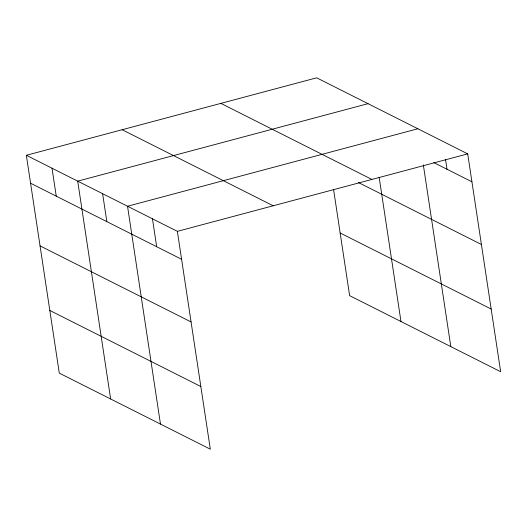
<?xml version="1.0" encoding="UTF-8"?>
<svg xmlns="http://www.w3.org/2000/svg" width="527" height="527" viewBox="0 0 527 527"><rect width="100%" height="100%" fill="white"/><g stroke="black" fill="none" stroke-linecap="round" stroke-linejoin="round"><path stroke-width="0.79" d="M26.35 155.287L177.368 231.346L210.319 449.188L59.294 373.123L26.35 155.287L316.681 77.812L467.706 153.877L500.65 371.713L349.632 295.654L333.558 189.397M368.03 103.674L77.7 181.15L110.644 398.985M417.865 128.772L127.534 206.248L160.478 424.083M177.368 231.346L467.706 153.877M433.82 162.606L471.928 181.802M220.872 103.378L371.897 179.443M358.261 182.447L481.408 244.475M340.152 232.98L491.171 309.046M122.159 129.721L273.184 205.78M30.573 183.218L181.598 259.277M40.052 245.885L191.07 321.944M49.815 310.456L200.84 386.515M445.565 159.674L447.008 169.253M423.326 164.839L450.816 346.614M379.15 177.184L400.975 321.51M152.455 218.797L156.677 246.728M102.613 193.699L106.843 221.623M52.021 168.218L56.251 196.143"/></g></svg>
